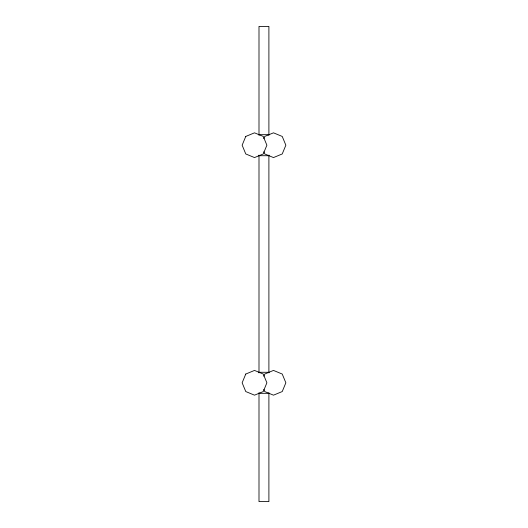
<?xml version="1.0" encoding="UTF-8"?>
<svg xmlns="http://www.w3.org/2000/svg" width="528" height="528" viewBox="0 0 528 528"><rect width="100%" height="100%" fill="white"/><g stroke="black" fill="none" stroke-linecap="round" stroke-linejoin="round"><path stroke-width="0.79" d="M263.828 138.64L264.733 136.448L273.484 132.825L282.236 136.448L285.859 145.2L282.236 153.952L273.484 157.575L264.733 153.952L263.828 151.76M263.828 376.24L264.733 374.048L273.484 370.425L282.236 374.048L285.859 382.8L282.236 391.552L273.484 395.175L264.733 391.552L263.828 389.36M258.997 134.68L268.897 134.68M258.997 155.72L268.897 155.72M258.997 372.28L268.897 372.28M258.997 393.32L268.897 393.32M268.897 135.3L268.897 26.4L258.997 26.4L258.997 135.3M268.897 155.1L268.897 372.9M268.897 392.7L268.897 501.6L258.997 501.6L258.997 392.7M258.997 155.1L258.997 372.9M245.764 136.448L242.141 145.2L245.764 153.952L254.516 157.575L263.267 153.952L266.891 145.2L263.267 136.448L254.516 132.825L245.764 136.448M245.764 374.048L242.141 382.8L245.764 391.552L254.516 395.175L263.267 391.552L266.891 382.8L263.267 374.048L254.516 370.425L245.764 374.048"/></g></svg>
